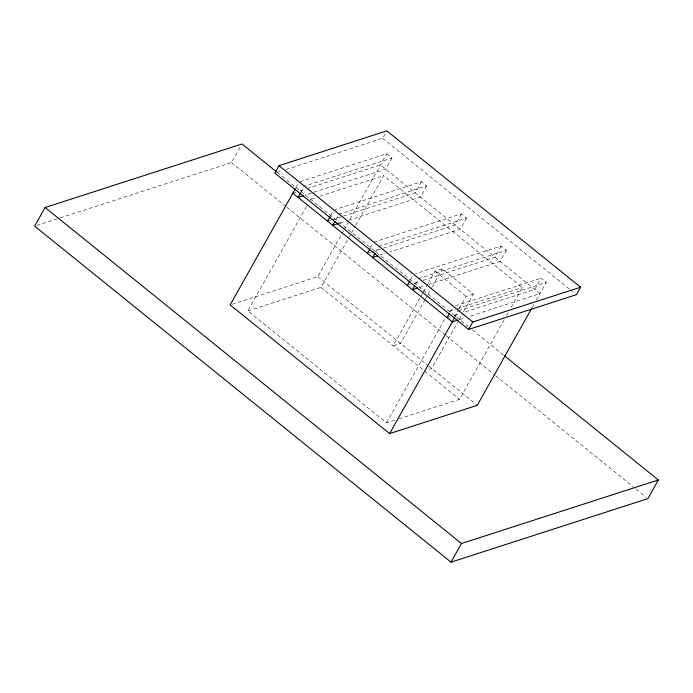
<?xml version="1.0" encoding="UTF-8"?>
<svg xmlns="http://www.w3.org/2000/svg" width="693" height="693" viewBox="0 0 693 693"><rect width="100%" height="100%" fill="white"/><g stroke="black" fill="none" stroke-linecap="round" stroke-linejoin="round"><path stroke-width="0.52" stroke-dasharray="3.46 2.6" d="M60.282 217.853L231.514 162.586L240.402 146.76M295.998 187.612L298.094 183.888M300.675 192.732L304.34 186.218L391.995 157.926L386.798 153.733L300.156 181.696M394.759 420.201L386.529 422.851L247.869 310.958L306.886 205.804M330.665 215.584L333.281 210.932M335.862 219.776L338.998 214.189L426.663 185.906L421.457 181.705L334.823 209.667M286.131 169.456L382.657 138.305L385.793 132.718M232.207 304.262L317.827 276.637L341.536 234.381M342.065 233.446L343.641 230.63M344.17 229.686L386.798 153.733M391.995 157.926L385.724 169.101L305.197 195.088M247.869 310.958L320.92 287.378L350.953 233.87M351.481 232.926L355.171 226.351M355.691 225.416L383.619 175.658L522.279 287.552L510.68 308.203M370.53 247.756L373.137 243.096M375.727 251.949L378.863 246.361L466.519 218.07L461.321 213.877L374.679 241.84M421.457 181.705L415.185 192.879L341.796 216.562M426.663 185.906L420.391 197.072L347.002 220.764M410.395 279.92L413.002 275.268M415.592 284.121L418.728 278.534L506.384 250.242L501.186 246.05L415.566 273.683M461.321 213.877L455.05 225.052L381.661 248.735M422.817 292.905L393.191 345.703L400.493 343.347L424.835 299.974M423.354 291.961L427.581 284.416M428.109 283.48L434.987 271.223L442.299 268.858L473.492 294.04L463.444 311.954M466.519 218.07L460.256 229.244L389.925 251.94M425.363 299.029L427.477 295.261M428.005 294.317L431.713 287.716M432.241 286.772L442.299 268.858M386.529 422.851L445.01 318.641M450.259 312.093L452.347 308.368M454.547 317.143L458.783 309.598M459.312 308.654L466.19 296.396L473.492 294.04M454.937 317.221L458.064 311.633M458.679 320.435L431.696 368.52L428.04 369.698M459.208 319.499L462.907 312.898M501.186 246.05L494.915 257.216L420.512 281.237M506.384 250.242L500.112 261.417L428.768 284.442M398.873 418.867L459.58 399.281L504.365 319.473M506.47 315.722L508.575 311.963M536.295 300.156L546.249 282.415L541.051 278.214L534.779 289.388L463.426 312.413M532.077 307.666L534.182 303.915M36.703 225.459L59.26 218.182M276.897 172.436L282.025 170.781M292.862 193.191L295.92 192.212M300 190.896L306.115 188.92M307.138 188.591L380.526 164.908L539.977 293.589L468.633 316.614M310.568 199.229L315.713 197.566M319.828 196.24L383.619 175.658M327.529 221.171L330.587 220.183M331.609 219.854L340.783 216.892M339.865 223.059L345.98 221.093M367.394 253.343L370.452 252.356M371.474 252.027L380.648 249.064M379.729 255.232L385.845 253.257M407.259 285.507L410.317 284.52M414.397 283.203L419.49 281.566M419.594 287.404L424.688 285.759M455.431 305.847L541.051 278.214M449.229 311.122L456.427 308.801M457.458 308.472L522.279 287.552M458.593 310.707L546.249 282.415M447.124 317.68L450.181 316.692M454.253 315.376L459.355 313.73M459.459 319.577L464.553 317.931M382.657 138.305L569.672 289.224M570.512 289.908L575.571 293.988M434.987 271.223L466.19 296.396M277.295 172.479L468.243 326.576M472.453 329.963L503.577 355.085M231.514 162.586L286.192 206.713M287.032 207.389L445.175 335.014M446.015 335.689L494.802 375.06M495.651 375.745L635.282 488.426M636.122 489.111L646.214 497.253M317.827 276.637L427.763 365.358M428.603 366.034L477.278 405.31M320.92 287.378L459.58 399.281"/><path stroke-width="1.04" d="M276.455 171.795L241.97 143.971L45.097 207.502L34.65 226.126L451.03 562.144L647.903 498.613L658.35 479.989L504.417 355.76M279.019 165.653L274.835 173.103L468.598 329.461L576.411 294.664L580.595 287.214L386.833 130.856L279.019 165.653L472.773 322.011L580.595 287.214M295.478 188.539L230.171 304.92L389.622 433.601L477.278 405.31L531.548 308.61M300.156 193.668L298.068 197.392L303.162 195.747M327.529 221.171L330.145 216.511M334.823 221.639L332.727 225.364L338.842 223.389M367.394 253.343L370.01 248.683M375.208 252.884L372.591 257.536L377.694 255.89M407.259 285.507L409.866 280.856M414.544 285.984L412.456 289.709L417.55 288.063M447.124 317.68L449.211 313.955M389.622 433.601L454.409 318.148M468.598 329.461L472.773 322.011M451.03 562.144L461.486 543.52L658.35 479.989M457.415 320.235L452.321 321.873L292.862 193.191M45.097 207.502L461.486 543.52"/></g></svg>
